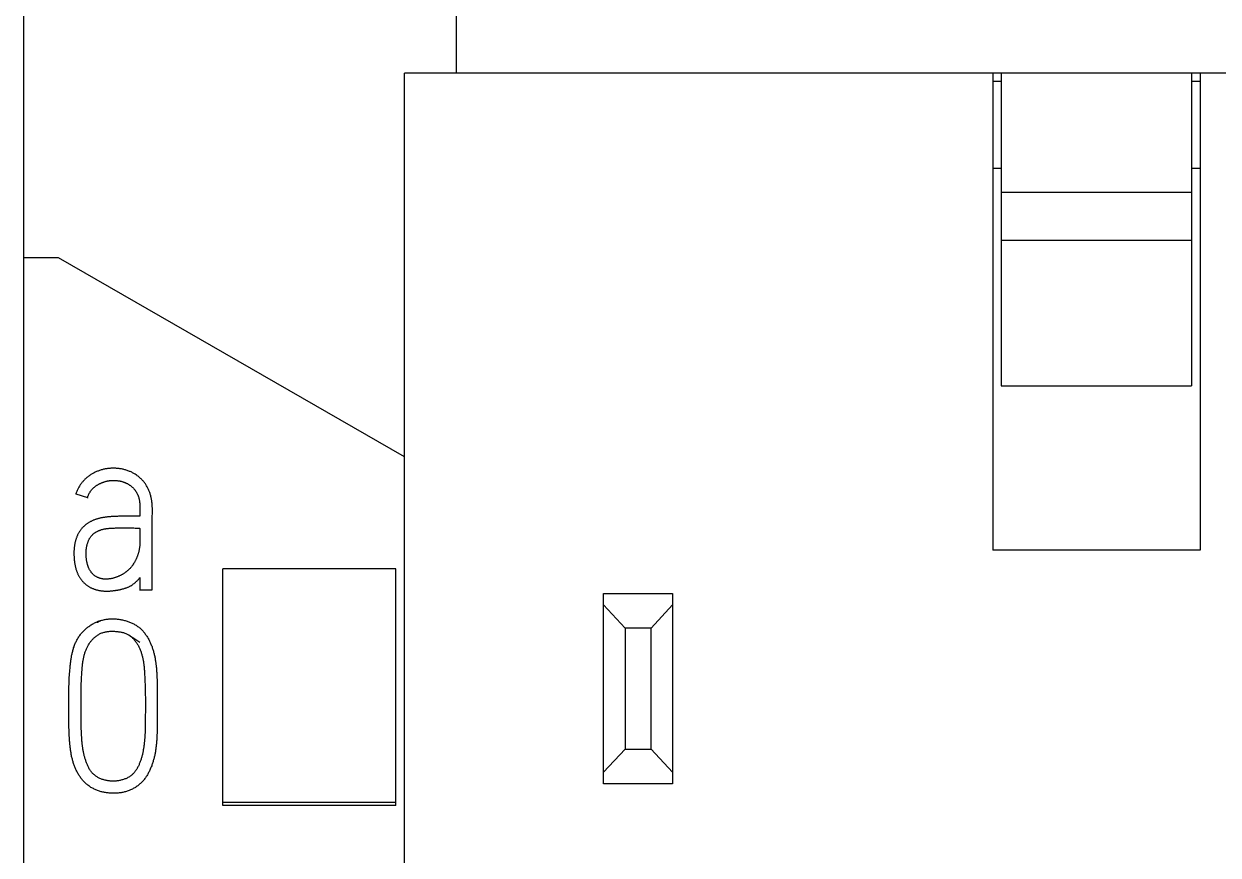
# Model space of a CAD drawing. Extents: x 0 to 594, y 0 to 420.
# Drawn here: x 149.57 to 163.38, y 344.39 to 354 of the extents above; entities that cross this region are included whole.
import ezdxf

# ---------------------------------------------------------------- set-up
doc = ezdxf.new("R2010")
doc.units = 0
doc.header["$LTSCALE"] = 32.67
doc.layers.add('20000_FRONT_O', color=7, linetype='CONTINUOUS')
doc.layers.add('20500_FRONT_O_LABELING', color=7, linetype='CONTINUOUS')

msp = doc.modelspace()

# ---------------------------------------------------------------- linework, layer by layer
at = {"layer": '20000_FRONT_O', "color": 7, "linetype": 'CONTINUOUS'}
for p, q in [((149.57, 216.617), (149.57, 363.617)), ((154.57, 353.434), (154.57, 363.617)), ((153.97, 231.617), (153.97, 353.434)), ((169.97, 353.434), (153.97, 353.434)), ((160.77, 353.434), (160.77, 347.917)), ((160.87, 353.337), (160.77, 353.337)), ((160.87, 353.434), (160.87, 349.817)), ((163.07, 353.434), (163.07, 349.817)), ((163.17, 353.337), (163.07, 353.337)), ((163.17, 353.434), (163.17, 347.917)), ((160.87, 352.331), (160.77, 352.331)), ((163.17, 352.331), (163.07, 352.331)), ((160.87, 352.058), (163.07, 352.058)), ((160.87, 351.502), (163.07, 351.502)), ((149.97, 351.297), (149.57, 351.297)), ((153.97, 348.997), (149.97, 351.297)), ((160.87, 349.817), (163.07, 349.817)), ((163.17, 347.917), (160.77, 347.917)), ((151.87, 344.965), (151.87, 347.703)), ((153.87, 347.703), (151.87, 347.703)), ((153.87, 344.965), (153.87, 347.703)), ((156.27, 345.217), (156.27, 347.417)), ((156.27, 347.417), (157.07, 347.417)), ((157.07, 347.417), (157.07, 345.217)), ((156.52, 347.017), (156.27, 347.284)), ((157.07, 347.284), (156.82, 347.017)), ((156.52, 347.017), (156.52, 345.617)), ((156.82, 347.017), (156.52, 347.017)), ((156.82, 345.617), (156.82, 347.017)), ((156.27, 345.35), (156.52, 345.617)), ((156.52, 345.617), (156.82, 345.617)), ((156.82, 345.617), (157.07, 345.35)), ((157.07, 345.217), (156.27, 345.217)), ((153.87, 344.999), (151.87, 344.999)), ((153.87, 344.965), (151.87, 344.965))]:
    msp.add_line(p, q, dxfattribs=at)
at = {"layer": '20500_FRONT_O_LABELING', "color": 7, "linetype": 'CONTINUOUS'}
for p, q in [((150.171, 348.571), (150.171, 348.564)), ((150.171, 348.571), (150.304, 348.526)), ((150.304, 348.526), (150.304, 348.52)), ((150.911, 348.411), (150.911, 348.399)), ((150.911, 348.399), (150.911, 348.382)), ((150.911, 348.382), (150.911, 348.329)), ((151.055, 348.34), (151.055, 348.359)), ((150.621, 348.308), (150.607, 348.308)), ((150.635, 348.309), (150.621, 348.308)), ((150.65, 348.309), (150.635, 348.309)), ((150.664, 348.31), (150.65, 348.309)), ((150.678, 348.31), (150.664, 348.31)), ((150.699, 348.311), (150.678, 348.31)), ((150.749, 348.311), (150.699, 348.311)), ((150.791, 348.312), (150.749, 348.311)), ((150.819, 348.312), (150.791, 348.312)), ((150.841, 348.312), (150.819, 348.312)), ((150.862, 348.312), (150.841, 348.312)), ((150.883, 348.312), (150.862, 348.312)), ((150.897, 348.312), (150.883, 348.312)), ((150.911, 348.311), (150.897, 348.312)), ((151.052, 348.245), (151.053, 348.264)), ((151.052, 348.226), (151.052, 348.245)), ((151.052, 348.207), (151.052, 348.226)), ((151.052, 348.179), (151.052, 348.207)), ((151.053, 348.264), (151.053, 348.283)), ((150.604, 348.174), (150.616, 348.174)), ((150.616, 348.174), (150.629, 348.175)), ((150.66, 348.175), (150.717, 348.176)), ((150.717, 348.176), (150.736, 348.176)), ((150.736, 348.176), (150.754, 348.176)), ((150.754, 348.176), (150.767, 348.176)), ((150.767, 348.176), (150.779, 348.176)), ((150.779, 348.176), (150.792, 348.176)), ((150.792, 348.176), (150.805, 348.176)), ((150.805, 348.176), (150.817, 348.176)), ((150.817, 348.176), (150.83, 348.175)), ((150.83, 348.175), (150.842, 348.175)), ((150.842, 348.175), (150.855, 348.174)), ((150.855, 348.174), (150.867, 348.173)), ((150.867, 348.173), (150.88, 348.173)), ((150.88, 348.173), (150.892, 348.172)), ((150.911, 348.17), (150.911, 348.033)), ((151.052, 348.15), (151.052, 348.179)), ((151.053, 348.037), (151.052, 348.15)), ((151.053, 347.942), (151.053, 348.037)), ((150.148, 347.883), (150.148, 347.875)), ((151.053, 347.534), (151.053, 347.819)), ((150.911, 347.602), (150.911, 347.452)), ((150.911, 347.459), (151.053, 347.459)), ((150.799, 346.926), (150.814, 346.916)), ((150.853, 346.891), (150.911, 346.853)), ((150.093, 346.408), (150.094, 346.429)), ((150.094, 346.429), (150.095, 346.449)), ((150.095, 346.449), (150.096, 346.47)), ((150.096, 346.47), (150.098, 346.491)), ((150.098, 346.491), (150.099, 346.512)), ((150.099, 346.512), (150.101, 346.532)), ((150.234, 346.399), (150.235, 346.417)), ((150.235, 346.417), (150.236, 346.436)), ((150.236, 346.455), (150.238, 346.474)), ((150.236, 346.436), (150.236, 346.455)), ((150.238, 346.474), (150.239, 346.492)), ((150.239, 346.492), (150.24, 346.511)), ((150.24, 346.511), (150.242, 346.53)), ((150.963, 346.518), (150.965, 346.499)), ((150.965, 346.499), (150.965, 346.48)), ((150.965, 346.48), (150.967, 346.451)), ((150.967, 346.451), (150.968, 346.423)), ((150.968, 346.423), (150.969, 346.395)), ((151.105, 346.505), (151.106, 346.484)), ((151.106, 346.484), (151.107, 346.464)), ((151.107, 346.464), (151.108, 346.443)), ((151.108, 346.443), (151.109, 346.422)), ((151.109, 346.422), (151.109, 346.402)), ((150.089, 346.262), (150.09, 346.293)), ((150.09, 346.324), (150.091, 346.345)), ((150.09, 346.293), (150.09, 346.324)), ((150.091, 346.345), (150.092, 346.366)), ((150.092, 346.387), (150.093, 346.408)), ((150.092, 346.366), (150.092, 346.387)), ((150.231, 346.277), (150.232, 346.305)), ((150.231, 346.249), (150.231, 346.277)), ((150.232, 346.333), (150.233, 346.361)), ((150.232, 346.305), (150.232, 346.333)), ((150.233, 346.38), (150.234, 346.399)), ((150.233, 346.361), (150.233, 346.38)), ((150.969, 346.395), (150.97, 346.366)), ((150.971, 346.328), (150.972, 346.3)), ((150.972, 346.3), (150.973, 346.271)), ((151.109, 346.402), (151.11, 346.381)), ((151.11, 346.381), (151.11, 346.36)), ((151.11, 346.36), (151.111, 346.329)), ((151.111, 346.329), (151.112, 346.298)), ((151.112, 346.298), (151.112, 346.267)), ((150.088, 346.168), (150.089, 346.199)), ((150.088, 346.136), (150.088, 346.168)), ((150.088, 346.095), (150.088, 346.136)), ((150.089, 346.23), (150.089, 346.262)), ((150.089, 346.199), (150.089, 346.23)), ((150.23, 346.1), (150.231, 346.212)), ((150.231, 346.212), (150.231, 346.249)), ((150.973, 346.271), (150.973, 346.243)), ((150.973, 346.243), (150.974, 346.215)), ((150.974, 346.215), (150.974, 346.186)), ((150.974, 346.186), (150.974, 346.158)), ((150.974, 346.158), (150.974, 346.129)), ((151.112, 346.267), (151.112, 346.236)), ((151.112, 346.236), (151.112, 346.195)), ((151.112, 346.195), (151.112, 346.102)), ((150.089, 346.053), (150.088, 346.095)), ((150.089, 346.011), (150.089, 346.053)), ((150.089, 345.969), (150.089, 346.011)), ((150.23, 346.053), (150.23, 346.1)), ((150.23, 346.015), (150.23, 346.053)), ((150.23, 345.987), (150.23, 346.015)), ((150.973, 346.006), (150.972, 345.921)), ((150.974, 346.053), (150.973, 346.006)), ((150.974, 346.129), (150.974, 346.091)), ((150.974, 346.091), (150.974, 346.053)), ((151.112, 346.102), (151.112, 346.04)), ((151.112, 346.04), (151.112, 345.998)), ((151.112, 345.998), (151.112, 345.967)), ((150.09, 345.928), (150.089, 345.969)), ((150.09, 345.896), (150.09, 345.928)), ((150.091, 345.865), (150.09, 345.896)), ((150.092, 345.844), (150.091, 345.865)), ((150.23, 345.959), (150.23, 345.987)), ((150.231, 345.931), (150.23, 345.959)), ((150.231, 345.903), (150.231, 345.931)), ((150.232, 345.885), (150.231, 345.903)), ((150.232, 345.866), (150.232, 345.885)), ((150.233, 345.847), (150.232, 345.866)), ((150.972, 345.892), (150.971, 345.864)), ((150.971, 345.864), (150.971, 345.845)), ((150.972, 345.921), (150.972, 345.892)), ((151.111, 345.874), (151.11, 345.843)), ((151.112, 345.936), (151.111, 345.905)), ((151.111, 345.905), (151.111, 345.874)), ((151.112, 345.967), (151.112, 345.936)), ((150.092, 345.823), (150.092, 345.844)), ((150.094, 345.771), (150.093, 345.792)), ((150.096, 345.75), (150.094, 345.771)), ((150.234, 345.829), (150.233, 345.847)), ((150.235, 345.81), (150.234, 345.829)), ((150.235, 345.792), (150.235, 345.81)), ((150.237, 345.773), (150.235, 345.792)), ((150.238, 345.754), (150.237, 345.773)), ((150.239, 345.736), (150.238, 345.754)), ((150.971, 345.845), (150.97, 345.826)), ((150.97, 345.826), (150.97, 345.807)), ((151.109, 345.802), (151.108, 345.781)), ((151.11, 345.843), (151.109, 345.823)), ((151.109, 345.823), (151.109, 345.802))]:
    msp.add_line(p, q, dxfattribs=at)
for points in [[(150.393, 348.818), (150.384, 348.814), (150.376, 348.81), (150.368, 348.805), (150.359, 348.801), (150.351, 348.796), (150.343, 348.791), (150.335, 348.785), (150.327, 348.78), (150.32, 348.774), (150.312, 348.769), (150.305, 348.763), (150.297, 348.757), (150.29, 348.75), (150.283, 348.744), (150.276, 348.738), (150.269, 348.731), (150.263, 348.724), (150.256, 348.717), (150.25, 348.71), (150.244, 348.703), (150.238, 348.696), (150.232, 348.688), (150.227, 348.68), (150.221, 348.673), (150.216, 348.665), (150.211, 348.657), (150.206, 348.648), (150.201, 348.64), (150.197, 348.632), (150.193, 348.623), (150.188, 348.615), (150.185, 348.606), (150.181, 348.597), (150.177, 348.588), (150.174, 348.58), (150.171, 348.571)], [(151.055, 348.359), (151.055, 348.368), (151.055, 348.378), (151.055, 348.387), (151.055, 348.397), (151.055, 348.406), (151.054, 348.415), (151.054, 348.425), (151.053, 348.434), (151.053, 348.444), (151.052, 348.453), (151.051, 348.463), (151.05, 348.472), (151.049, 348.482), (151.048, 348.491), (151.046, 348.5), (151.045, 348.51), (151.043, 348.519), (151.041, 348.528), (151.039, 348.538), (151.036, 348.547), (151.034, 348.556), (151.031, 348.565), (151.028, 348.574), (151.025, 348.583), (151.022, 348.592), (151.019, 348.601), (151.015, 348.609), (151.011, 348.618), (151.007, 348.627), (151.003, 348.635), (150.999, 348.644), (150.994, 348.652), (150.989, 348.66), (150.985, 348.668), (150.979, 348.676), (150.974, 348.684), (150.969, 348.692), (150.963, 348.699), (150.957, 348.707), (150.951, 348.714), (150.945, 348.721), (150.938, 348.728), (150.932, 348.735), (150.925, 348.742), (150.918, 348.748), (150.911, 348.755), (150.904, 348.761), (150.897, 348.767), (150.889, 348.773), (150.881, 348.779), (150.874, 348.784), (150.866, 348.789), (150.858, 348.795), (150.85, 348.8), (150.842, 348.804), (150.833, 348.809), (150.825, 348.813), (150.817, 348.818), (150.808, 348.822), (150.799, 348.826), (150.79, 348.829), (150.782, 348.833), (150.773, 348.836), (150.764, 348.84), (150.754, 348.843), (150.745, 348.845), (150.736, 348.848), (150.727, 348.85), (150.718, 348.853), (150.709, 348.855), (150.699, 348.857), (150.69, 348.858), (150.68, 348.86), (150.671, 348.861), (150.662, 348.862), (150.652, 348.863), (150.642, 348.864), (150.633, 348.865), (150.623, 348.865), (150.614, 348.866), (150.604, 348.866), (150.595, 348.866), (150.585, 348.865), (150.576, 348.865), (150.566, 348.864), (150.557, 348.864), (150.548, 348.863), (150.538, 348.862), (150.529, 348.86), (150.519, 348.859), (150.51, 348.857), (150.501, 348.855), (150.491, 348.853), (150.482, 348.851), (150.473, 348.848), (150.463, 348.846), (150.454, 348.843), (150.445, 348.84), (150.436, 348.837), (150.428, 348.833), (150.419, 348.83), (150.41, 348.826), (150.401, 348.822), (150.393, 348.818)], [(150.304, 348.526), (150.306, 348.532), (150.308, 348.537), (150.31, 348.543), (150.312, 348.548), (150.315, 348.554), (150.317, 348.559), (150.32, 348.564), (150.322, 348.569), (150.325, 348.575), (150.328, 348.58), (150.331, 348.585), (150.334, 348.59), (150.337, 348.595), (150.341, 348.599), (150.344, 348.604), (150.348, 348.609), (150.351, 348.614), (150.355, 348.618), (150.359, 348.622), (150.363, 348.627), (150.367, 348.631), (150.371, 348.635), (150.376, 348.639), (150.38, 348.643), (150.385, 348.647), (150.389, 348.65), (150.394, 348.654), (150.398, 348.658), (150.403, 348.661), (150.408, 348.664), (150.413, 348.668), (150.418, 348.671), (150.423, 348.674), (150.428, 348.677), (150.433, 348.68), (150.438, 348.683), (150.443, 348.685), (150.449, 348.688), (150.454, 348.69), (150.459, 348.693), (150.465, 348.695), (150.47, 348.698), (150.476, 348.7), (150.481, 348.702), (150.487, 348.704), (150.492, 348.706), (150.498, 348.708), (150.503, 348.709), (150.509, 348.711), (150.515, 348.712), (150.52, 348.714), (150.526, 348.715), (150.532, 348.717), (150.538, 348.718), (150.543, 348.719), (150.549, 348.72), (150.555, 348.721), (150.561, 348.722), (150.567, 348.722), (150.573, 348.723), (150.578, 348.723), (150.584, 348.724), (150.59, 348.724), (150.596, 348.724), (150.602, 348.724), (150.608, 348.725), (150.614, 348.724), (150.619, 348.724), (150.625, 348.724), (150.631, 348.724), (150.637, 348.723), (150.643, 348.723), (150.649, 348.722), (150.655, 348.721), (150.661, 348.721), (150.666, 348.72), (150.672, 348.719), (150.678, 348.718), (150.684, 348.716), (150.689, 348.715), (150.695, 348.714), (150.701, 348.712), (150.706, 348.711), (150.712, 348.709), (150.718, 348.707), (150.723, 348.705), (150.729, 348.703), (150.734, 348.701), (150.74, 348.699), (150.745, 348.697), (150.75, 348.694), (150.756, 348.692), (150.761, 348.689), (150.766, 348.687), (150.771, 348.684), (150.777, 348.681), (150.782, 348.678), (150.787, 348.675), (150.791, 348.671), (150.796, 348.668), (150.801, 348.664), (150.806, 348.661), (150.81, 348.657), (150.815, 348.653), (150.819, 348.65), (150.823, 348.646), (150.828, 348.641), (150.832, 348.637), (150.836, 348.633), (150.84, 348.629), (150.844, 348.624), (150.848, 348.62), (150.851, 348.615), (150.855, 348.611), (150.858, 348.606), (150.862, 348.601), (150.865, 348.596), (150.868, 348.591), (150.871, 348.586), (150.874, 348.581), (150.877, 348.576), (150.879, 348.571), (150.882, 348.565), (150.884, 348.56), (150.887, 348.555), (150.889, 348.549), (150.891, 348.544), (150.893, 348.538), (150.895, 348.533), (150.897, 348.527), (150.898, 348.521), (150.9, 348.516), (150.901, 348.51), (150.903, 348.504), (150.904, 348.499), (150.905, 348.493), (150.906, 348.487), (150.907, 348.481), (150.908, 348.475), (150.908, 348.47), (150.909, 348.464), (150.91, 348.458), (150.91, 348.452), (150.91, 348.446), (150.911, 348.44), (150.911, 348.434), (150.911, 348.429), (150.911, 348.423), (150.911, 348.417), (150.911, 348.411)], [(150.607, 348.308), (150.6, 348.307), (150.593, 348.307), (150.586, 348.306), (150.579, 348.306), (150.572, 348.305), (150.565, 348.305), (150.558, 348.304), (150.551, 348.303), (150.544, 348.303), (150.537, 348.302), (150.53, 348.301), (150.523, 348.3), (150.515, 348.299), (150.508, 348.298), (150.501, 348.297), (150.494, 348.296), (150.488, 348.295), (150.481, 348.294), (150.474, 348.293), (150.467, 348.291), (150.46, 348.29), (150.453, 348.288), (150.446, 348.287), (150.439, 348.285), (150.432, 348.283), (150.425, 348.281), (150.419, 348.279), (150.412, 348.277), (150.405, 348.275), (150.398, 348.273), (150.392, 348.271), (150.385, 348.268), (150.378, 348.266), (150.372, 348.263), (150.365, 348.26), (150.359, 348.257), (150.353, 348.254), (150.347, 348.251), (150.34, 348.248), (150.334, 348.245), (150.328, 348.241), (150.322, 348.238), (150.316, 348.234), (150.31, 348.23), (150.304, 348.226), (150.299, 348.222), (150.293, 348.218), (150.287, 348.214), (150.282, 348.209), (150.276, 348.205), (150.271, 348.2), (150.266, 348.196), (150.261, 348.191), (150.256, 348.186), (150.251, 348.181), (150.246, 348.176), (150.241, 348.171), (150.236, 348.165), (150.232, 348.16), (150.228, 348.154), (150.224, 348.149), (150.219, 348.143), (150.216, 348.137), (150.212, 348.132), (150.208, 348.126), (150.204, 348.12), (150.201, 348.113), (150.198, 348.107), (150.194, 348.101), (150.191, 348.095), (150.188, 348.088), (150.185, 348.082), (150.183, 348.075), (150.18, 348.069), (150.178, 348.062), (150.175, 348.056), (150.173, 348.049), (150.171, 348.042), (150.169, 348.036), (150.167, 348.029), (150.165, 348.022), (150.163, 348.015), (150.162, 348.009), (150.16, 348.002), (150.159, 347.995), (150.157, 347.988), (150.156, 347.981), (150.155, 347.974), (150.154, 347.967), (150.153, 347.96), (150.152, 347.953), (150.151, 347.946), (150.15, 347.939), (150.15, 347.932), (150.149, 347.925), (150.149, 347.918), (150.148, 347.911), (150.148, 347.904), (150.148, 347.897), (150.148, 347.89), (150.148, 347.883)], [(150.911, 348.329), (150.911, 348.317), (150.911, 348.311)], [(151.053, 348.283), (151.054, 348.311), (151.055, 348.34)], [(150.316, 348.025), (150.318, 348.03), (150.321, 348.036), (150.324, 348.042), (150.326, 348.047), (150.33, 348.053), (150.333, 348.058), (150.336, 348.063), (150.34, 348.069), (150.343, 348.074), (150.347, 348.079), (150.351, 348.083), (150.355, 348.088), (150.359, 348.093), (150.364, 348.097), (150.368, 348.102), (150.373, 348.106), (150.378, 348.11), (150.383, 348.114), (150.388, 348.117), (150.393, 348.121), (150.398, 348.124), (150.404, 348.128), (150.409, 348.131), (150.415, 348.134), (150.42, 348.137), (150.426, 348.139), (150.432, 348.142), (150.438, 348.144), (150.443, 348.147), (150.449, 348.149), (150.455, 348.151), (150.461, 348.153), (150.467, 348.155), (150.473, 348.157), (150.479, 348.158), (150.485, 348.16), (150.491, 348.161), (150.498, 348.163), (150.504, 348.164), (150.51, 348.165), (150.516, 348.166), (150.522, 348.167), (150.528, 348.168), (150.535, 348.169), (150.541, 348.17), (150.547, 348.17), (150.554, 348.171), (150.56, 348.171), (150.566, 348.172), (150.572, 348.172), (150.579, 348.173), (150.585, 348.173), (150.591, 348.173), (150.597, 348.174), (150.604, 348.174)], [(150.629, 348.175), (150.654, 348.175), (150.66, 348.175)], [(150.892, 348.172), (150.905, 348.171), (150.911, 348.17)], [(150.911, 348.033), (150.911, 348.026), (150.912, 348.02), (150.911, 348.014), (150.911, 348.008), (150.911, 348.001), (150.911, 347.995), (150.911, 347.989), (150.91, 347.983), (150.91, 347.977), (150.909, 347.971), (150.909, 347.964), (150.908, 347.958), (150.907, 347.952), (150.906, 347.946), (150.905, 347.94), (150.904, 347.934), (150.903, 347.928), (150.902, 347.922), (150.901, 347.916), (150.899, 347.91), (150.898, 347.904), (150.897, 347.898), (150.895, 347.892), (150.893, 347.886), (150.892, 347.88), (150.89, 347.874), (150.888, 347.868), (150.886, 347.862), (150.884, 347.856), (150.882, 347.85), (150.88, 347.844), (150.877, 347.838), (150.875, 347.833), (150.873, 347.827), (150.87, 347.821), (150.868, 347.816), (150.865, 347.81), (150.862, 347.805), (150.86, 347.799), (150.857, 347.794), (150.854, 347.788), (150.851, 347.783), (150.848, 347.777), (150.845, 347.772), (150.842, 347.767), (150.838, 347.762), (150.835, 347.757), (150.831, 347.751), (150.828, 347.746), (150.824, 347.741), (150.821, 347.736), (150.817, 347.731), (150.813, 347.726), (150.809, 347.722), (150.805, 347.717), (150.801, 347.712), (150.797, 347.707), (150.792, 347.703), (150.788, 347.698), (150.784, 347.694), (150.779, 347.69), (150.775, 347.685), (150.77, 347.681), (150.765, 347.677), (150.761, 347.673), (150.756, 347.669), (150.751, 347.666), (150.746, 347.662), (150.741, 347.658), (150.736, 347.655), (150.731, 347.651), (150.726, 347.648), (150.721, 347.644), (150.715, 347.641), (150.71, 347.638), (150.704, 347.635), (150.699, 347.632), (150.693, 347.629), (150.688, 347.626), (150.682, 347.623), (150.676, 347.621), (150.671, 347.618), (150.665, 347.616), (150.659, 347.613), (150.653, 347.611), (150.648, 347.609), (150.642, 347.606), (150.636, 347.604), (150.63, 347.602), (150.624, 347.6), (150.618, 347.599), (150.612, 347.597), (150.606, 347.595), (150.6, 347.594), (150.594, 347.592), (150.588, 347.591), (150.582, 347.59), (150.576, 347.588), (150.569, 347.587), (150.563, 347.586), (150.557, 347.585), (150.551, 347.585), (150.544, 347.584), (150.538, 347.584), (150.532, 347.583), (150.526, 347.583), (150.519, 347.583), (150.513, 347.583), (150.507, 347.583), (150.501, 347.583), (150.494, 347.584), (150.488, 347.584), (150.482, 347.585), (150.476, 347.586), (150.469, 347.587), (150.463, 347.589), (150.457, 347.59), (150.451, 347.592), (150.445, 347.594), (150.439, 347.596), (150.434, 347.598), (150.428, 347.6), (150.422, 347.603), (150.416, 347.606), (150.411, 347.609), (150.405, 347.612), (150.4, 347.615), (150.395, 347.618), (150.39, 347.622), (150.385, 347.626), (150.38, 347.63), (150.375, 347.634), (150.37, 347.638), (150.366, 347.642), (150.362, 347.647), (150.357, 347.651), (150.353, 347.656), (150.349, 347.661), (150.346, 347.666), (150.342, 347.671), (150.338, 347.676), (150.335, 347.682), (150.332, 347.687), (150.329, 347.692), (150.326, 347.698), (150.323, 347.703), (150.32, 347.709), (150.318, 347.715), (150.316, 347.721), (150.313, 347.726), (150.311, 347.732), (150.309, 347.738), (150.307, 347.744), (150.306, 347.75), (150.304, 347.756), (150.302, 347.762), (150.301, 347.768), (150.3, 347.774), (150.298, 347.78), (150.297, 347.786), (150.296, 347.792), (150.295, 347.799), (150.294, 347.805), (150.293, 347.811), (150.293, 347.817), (150.292, 347.823), (150.291, 347.829), (150.291, 347.836), (150.29, 347.842), (150.29, 347.848), (150.289, 347.854), (150.289, 347.86), (150.289, 347.866), (150.289, 347.873), (150.289, 347.879), (150.289, 347.885), (150.289, 347.891), (150.289, 347.897), (150.289, 347.903), (150.289, 347.91), (150.29, 347.916), (150.29, 347.922), (150.291, 347.928), (150.292, 347.934), (150.293, 347.94), (150.294, 347.946), (150.295, 347.953), (150.296, 347.959), (150.297, 347.965), (150.298, 347.971), (150.3, 347.977), (150.301, 347.983), (150.303, 347.989), (150.305, 347.995), (150.307, 348.001), (150.309, 348.007), (150.311, 348.013), (150.313, 348.019), (150.316, 348.025)], [(151.053, 347.819), (151.053, 347.885), (151.053, 347.894), (151.053, 347.904), (151.053, 347.942)], [(150.148, 347.876), (150.148, 347.869), (150.148, 347.863), (150.148, 347.856), (150.149, 347.849), (150.149, 347.842), (150.149, 347.835), (150.15, 347.828), (150.15, 347.821), (150.151, 347.814), (150.151, 347.807), (150.152, 347.8), (150.153, 347.793), (150.154, 347.786), (150.155, 347.779), (150.156, 347.772), (150.157, 347.765), (150.158, 347.758), (150.159, 347.752), (150.161, 347.745), (150.162, 347.738), (150.163, 347.731), (150.165, 347.724), (150.167, 347.717), (150.169, 347.71), (150.17, 347.704), (150.172, 347.697), (150.174, 347.69), (150.177, 347.684), (150.179, 347.677), (150.181, 347.67), (150.184, 347.664), (150.187, 347.657), (150.189, 347.651), (150.192, 347.645), (150.195, 347.638), (150.198, 347.632), (150.202, 347.626), (150.205, 347.619), (150.208, 347.613), (150.212, 347.607), (150.216, 347.601), (150.219, 347.595), (150.223, 347.59), (150.227, 347.584), (150.232, 347.578), (150.236, 347.573), (150.24, 347.567), (150.245, 347.562), (150.249, 347.557), (150.254, 347.551), (150.259, 347.546), (150.264, 347.541), (150.269, 347.536), (150.274, 347.532)], [(150.274, 347.532), (150.279, 347.527), (150.284, 347.522), (150.29, 347.518), (150.296, 347.514), (150.301, 347.51), (150.307, 347.506), (150.313, 347.502), (150.319, 347.498), (150.325, 347.494), (150.331, 347.491), (150.337, 347.488), (150.344, 347.484), (150.35, 347.481), (150.356, 347.478), (150.363, 347.476), (150.369, 347.473), (150.376, 347.47), (150.383, 347.468), (150.389, 347.466), (150.396, 347.463), (150.403, 347.461), (150.41, 347.459), (150.417, 347.458), (150.423, 347.456), (150.43, 347.454), (150.437, 347.453), (150.444, 347.451), (150.451, 347.45), (150.458, 347.449), (150.465, 347.448), (150.472, 347.447), (150.479, 347.446), (150.486, 347.446), (150.493, 347.445), (150.5, 347.445), (150.507, 347.444), (150.514, 347.444), (150.521, 347.444), (150.528, 347.444), (150.535, 347.444), (150.543, 347.444), (150.55, 347.445), (150.557, 347.445), (150.564, 347.445), (150.571, 347.446), (150.578, 347.446), (150.585, 347.447), (150.592, 347.448), (150.599, 347.449), (150.606, 347.45), (150.613, 347.45), (150.62, 347.451), (150.627, 347.452), (150.634, 347.454), (150.641, 347.455), (150.648, 347.456), (150.654, 347.457), (150.661, 347.458), (150.668, 347.46), (150.675, 347.461), (150.682, 347.462), (150.689, 347.464), (150.696, 347.465), (150.703, 347.467), (150.71, 347.469), (150.716, 347.471), (150.723, 347.472), (150.73, 347.474), (150.737, 347.477), (150.744, 347.479), (150.75, 347.481), (150.757, 347.483), (150.764, 347.486), (150.77, 347.489), (150.776, 347.491), (150.783, 347.494), (150.789, 347.497), (150.795, 347.5), (150.802, 347.504), (150.808, 347.507), (150.814, 347.511), (150.82, 347.515), (150.826, 347.519), (150.831, 347.523), (150.837, 347.527), (150.843, 347.531), (150.848, 347.536), (150.854, 347.54), (150.859, 347.545), (150.864, 347.55), (150.869, 347.554), (150.874, 347.559), (150.879, 347.564), (150.884, 347.57), (150.889, 347.575), (150.893, 347.58), (150.898, 347.586), (150.903, 347.591), (150.907, 347.596), (150.911, 347.602)], [(151.053, 347.459), (151.053, 347.468), (151.053, 347.478), (151.053, 347.487), (151.053, 347.496), (151.053, 347.506), (151.053, 347.515), (151.053, 347.525), (151.053, 347.534)], [(150.42, 347.091), (150.43, 347.095), (150.44, 347.098), (150.45, 347.102), (150.46, 347.105), (150.47, 347.108), (150.48, 347.11), (150.491, 347.113), (150.501, 347.115), (150.511, 347.117), (150.522, 347.118), (150.532, 347.12), (150.543, 347.121), (150.553, 347.122), (150.564, 347.123), (150.574, 347.123), (150.585, 347.124), (150.595, 347.124), (150.606, 347.124), (150.617, 347.123), (150.627, 347.123), (150.638, 347.122), (150.648, 347.121), (150.659, 347.12), (150.669, 347.119), (150.68, 347.117), (150.69, 347.115), (150.7, 347.113), (150.711, 347.111), (150.721, 347.109), (150.731, 347.106), (150.741, 347.103), (150.752, 347.1), (150.762, 347.097), (150.772, 347.094), (150.782, 347.09), (150.792, 347.087), (150.801, 347.083), (150.811, 347.079), (150.821, 347.074), (150.83, 347.07), (150.84, 347.065), (150.849, 347.06), (150.858, 347.055), (150.867, 347.049), (150.876, 347.043), (150.885, 347.037), (150.893, 347.031), (150.901, 347.024), (150.91, 347.018), (150.917, 347.011), (150.925, 347.004), (150.933, 346.996), (150.94, 346.989), (150.947, 346.981), (150.954, 346.973), (150.96, 346.965), (150.967, 346.957), (150.973, 346.948), (150.98, 346.94), (150.985, 346.931), (150.991, 346.922), (150.997, 346.913), (151.002, 346.904), (151.008, 346.895), (151.013, 346.886), (151.017, 346.877), (151.022, 346.867), (151.027, 346.858), (151.031, 346.849), (151.035, 346.839), (151.039, 346.829), (151.043, 346.82), (151.047, 346.81), (151.051, 346.8), (151.054, 346.79), (151.057, 346.78), (151.061, 346.77), (151.064, 346.76), (151.067, 346.75), (151.069, 346.74), (151.072, 346.73), (151.075, 346.72), (151.077, 346.71), (151.079, 346.699), (151.082, 346.689), (151.084, 346.679), (151.086, 346.669), (151.087, 346.659), (151.089, 346.649), (151.091, 346.638), (151.092, 346.628), (151.094, 346.618), (151.095, 346.608), (151.096, 346.597), (151.098, 346.587), (151.099, 346.577), (151.1, 346.567), (151.101, 346.556), (151.102, 346.546), (151.102, 346.536), (151.103, 346.525), (151.104, 346.515), (151.105, 346.505)], [(150.101, 346.532), (150.103, 346.553), (150.104, 346.563), (150.105, 346.574), (150.106, 346.584), (150.107, 346.595), (150.108, 346.605), (150.11, 346.615), (150.111, 346.626), (150.112, 346.636), (150.114, 346.646), (150.115, 346.656), (150.117, 346.667), (150.119, 346.677), (150.12, 346.687), (150.122, 346.698), (150.124, 346.708), (150.127, 346.718), (150.129, 346.728), (150.131, 346.738), (150.134, 346.749), (150.136, 346.759), (150.139, 346.769), (150.142, 346.779), (150.145, 346.789), (150.149, 346.799), (150.152, 346.809), (150.156, 346.82), (150.16, 346.83), (150.164, 346.839), (150.168, 346.849), (150.173, 346.859), (150.178, 346.868), (150.182, 346.878), (150.188, 346.887), (150.193, 346.896), (150.198, 346.905), (150.204, 346.914), (150.21, 346.923), (150.216, 346.932), (150.223, 346.941), (150.229, 346.949), (150.236, 346.957), (150.243, 346.965), (150.25, 346.973), (150.258, 346.981), (150.265, 346.989), (150.273, 346.996), (150.281, 347.004), (150.289, 347.011), (150.297, 347.018), (150.305, 347.024), (150.313, 347.031), (150.322, 347.037), (150.331, 347.043), (150.34, 347.049), (150.349, 347.055), (150.358, 347.061), (150.367, 347.066), (150.377, 347.071), (150.387, 347.076), (150.396, 347.081), (150.406, 347.085), (150.416, 347.089), (150.426, 347.093), (150.436, 347.097), (150.44, 347.099), (150.445, 347.1), (150.448, 347.101), (150.451, 347.102), (150.453, 347.102), (150.454, 347.102), (150.454, 347.101), (150.453, 347.1), (150.45, 347.098), (150.446, 347.096), (150.441, 347.093), (150.437, 347.091), (150.433, 347.089), (150.429, 347.087), (150.424, 347.085), (150.419, 347.082), (150.413, 347.08)], [(150.323, 346.833), (150.328, 346.841), (150.333, 346.849), (150.339, 346.856), (150.345, 346.864), (150.351, 346.871), (150.357, 346.878), (150.363, 346.885), (150.369, 346.892), (150.376, 346.899), (150.383, 346.905), (150.39, 346.911), (150.397, 346.917), (150.404, 346.923), (150.412, 346.929), (150.42, 346.934), (150.428, 346.939), (150.436, 346.944), (150.444, 346.949), (150.452, 346.953), (150.461, 346.957), (150.47, 346.96), (150.479, 346.963), (150.488, 346.966), (150.497, 346.969), (150.506, 346.971), (150.515, 346.973), (150.524, 346.975), (150.534, 346.977), (150.543, 346.978), (150.552, 346.979), (150.562, 346.98), (150.571, 346.98), (150.58, 346.98), (150.59, 346.98), (150.599, 346.98), (150.609, 346.98), (150.618, 346.98), (150.628, 346.979), (150.637, 346.978), (150.646, 346.977), (150.656, 346.976), (150.665, 346.975), (150.674, 346.974), (150.684, 346.972), (150.693, 346.97), (150.702, 346.968), (150.711, 346.966), (150.72, 346.964), (150.729, 346.961), (150.738, 346.958), (150.747, 346.954), (150.756, 346.951), (150.764, 346.947)], [(150.242, 346.53), (150.243, 346.548), (150.244, 346.557), (150.245, 346.567), (150.246, 346.576), (150.247, 346.585), (150.248, 346.595), (150.249, 346.604), (150.25, 346.613), (150.252, 346.622), (150.253, 346.632), (150.254, 346.641), (150.256, 346.65), (150.258, 346.659), (150.26, 346.669), (150.261, 346.678), (150.264, 346.687), (150.266, 346.696), (150.268, 346.705), (150.271, 346.714), (150.273, 346.723), (150.276, 346.732), (150.279, 346.741), (150.282, 346.75), (150.285, 346.758), (150.289, 346.767), (150.292, 346.776), (150.296, 346.784), (150.3, 346.792), (150.304, 346.801), (150.309, 346.809), (150.313, 346.817), (150.318, 346.825), (150.323, 346.833)], [(150.764, 346.947), (150.773, 346.942), (150.782, 346.937), (150.79, 346.932), (150.798, 346.926), (150.805, 346.921), (150.813, 346.915), (150.82, 346.908), (150.827, 346.902), (150.833, 346.895), (150.84, 346.888), (150.846, 346.881), (150.852, 346.873), (150.858, 346.866), (150.864, 346.858), (150.869, 346.85), (150.874, 346.842), (150.879, 346.834), (150.884, 346.826), (150.889, 346.818), (150.893, 346.81), (150.898, 346.801), (150.902, 346.793), (150.906, 346.784), (150.91, 346.776), (150.914, 346.767), (150.917, 346.758), (150.92, 346.749), (150.924, 346.74), (150.927, 346.731), (150.93, 346.722), (150.933, 346.713), (150.935, 346.704), (150.938, 346.695), (150.94, 346.686), (150.942, 346.677), (150.944, 346.667), (150.946, 346.658), (150.948, 346.649), (150.95, 346.64), (150.951, 346.63), (150.953, 346.621), (150.954, 346.612), (150.956, 346.602), (150.957, 346.593), (150.958, 346.584), (150.959, 346.574), (150.96, 346.565), (150.961, 346.555), (150.961, 346.546), (150.962, 346.537), (150.963, 346.527), (150.963, 346.518)], [(150.773, 346.942), (150.777, 346.94), (150.782, 346.937), (150.787, 346.934), (150.793, 346.93), (150.799, 346.926)], [(150.814, 346.916), (150.829, 346.907), (150.834, 346.903), (150.853, 346.891)], [(150.97, 346.366), (150.971, 346.338), (150.971, 346.328)], [(150.093, 345.792), (150.093, 345.813), (150.092, 345.823)], [(151.075, 345.514), (151.072, 345.504), (151.069, 345.494), (151.066, 345.484), (151.063, 345.474), (151.06, 345.464), (151.057, 345.454), (151.054, 345.444), (151.05, 345.434), (151.047, 345.424), (151.043, 345.414), (151.039, 345.404), (151.035, 345.395), (151.031, 345.385), (151.026, 345.375), (151.022, 345.366), (151.017, 345.356), (151.012, 345.347), (151.007, 345.338), (151.002, 345.329), (150.997, 345.319), (150.991, 345.31), (150.985, 345.301), (150.98, 345.293), (150.974, 345.284), (150.967, 345.276), (150.961, 345.267), (150.955, 345.259), (150.948, 345.251), (150.941, 345.243), (150.934, 345.236), (150.927, 345.228), (150.919, 345.221), (150.911, 345.214), (150.903, 345.207), (150.895, 345.2), (150.887, 345.194), (150.878, 345.187), (150.869, 345.181), (150.86, 345.175), (150.851, 345.17), (150.842, 345.165), (150.833, 345.16), (150.824, 345.155), (150.814, 345.15), (150.804, 345.146), (150.795, 345.142), (150.785, 345.138), (150.775, 345.134), (150.765, 345.131), (150.755, 345.128), (150.744, 345.125), (150.734, 345.122), (150.724, 345.12), (150.713, 345.117), (150.703, 345.115), (150.693, 345.113), (150.682, 345.112), (150.672, 345.11), (150.661, 345.109), (150.651, 345.108), (150.64, 345.107), (150.63, 345.107), (150.619, 345.107), (150.608, 345.106), (150.598, 345.106), (150.587, 345.107), (150.577, 345.107), (150.566, 345.108), (150.555, 345.109), (150.545, 345.11), (150.534, 345.111), (150.524, 345.112), (150.513, 345.114), (150.503, 345.116), (150.493, 345.118), (150.482, 345.12), (150.472, 345.123), (150.462, 345.125), (150.452, 345.128), (150.442, 345.131), (150.432, 345.135), (150.422, 345.138), (150.412, 345.142), (150.402, 345.146), (150.392, 345.15), (150.382, 345.155), (150.373, 345.16), (150.364, 345.165), (150.354, 345.17), (150.345, 345.175), (150.336, 345.181), (150.328, 345.187), (150.319, 345.193), (150.31, 345.199), (150.302, 345.206), (150.294, 345.212), (150.286, 345.219), (150.278, 345.227), (150.271, 345.234), (150.263, 345.242), (150.256, 345.25), (150.249, 345.257), (150.242, 345.266), (150.236, 345.274), (150.229, 345.282), (150.223, 345.291), (150.217, 345.299), (150.211, 345.308), (150.205, 345.317), (150.2, 345.326), (150.194, 345.335), (150.189, 345.345), (150.184, 345.354), (150.18, 345.363), (150.175, 345.373), (150.17, 345.382), (150.166, 345.392), (150.162, 345.402), (150.158, 345.411), (150.154, 345.421), (150.151, 345.431), (150.147, 345.441), (150.144, 345.451), (150.141, 345.461), (150.138, 345.471), (150.135, 345.481), (150.132, 345.491), (150.13, 345.502), (150.127, 345.512), (150.125, 345.522), (150.122, 345.532), (150.12, 345.543), (150.118, 345.553), (150.116, 345.563), (150.115, 345.574), (150.113, 345.584), (150.111, 345.594), (150.11, 345.605), (150.108, 345.615), (150.107, 345.626), (150.106, 345.636), (150.104, 345.646), (150.103, 345.657), (150.102, 345.667), (150.101, 345.677), (150.1, 345.688), (150.099, 345.698), (150.098, 345.709), (150.098, 345.719), (150.097, 345.729), (150.096, 345.74), (150.096, 345.75)], [(150.674, 345.253), (150.664, 345.252), (150.655, 345.25), (150.646, 345.249), (150.636, 345.248), (150.627, 345.248), (150.617, 345.247), (150.607, 345.247), (150.598, 345.247), (150.588, 345.247), (150.579, 345.248), (150.569, 345.248), (150.56, 345.249), (150.55, 345.25), (150.541, 345.251), (150.531, 345.253), (150.522, 345.255), (150.513, 345.257), (150.504, 345.259), (150.494, 345.261), (150.485, 345.264), (150.476, 345.267), (150.467, 345.27), (150.458, 345.274), (150.449, 345.277), (150.441, 345.281), (150.432, 345.286), (150.424, 345.29), (150.416, 345.295), (150.408, 345.3), (150.4, 345.306), (150.392, 345.311), (150.385, 345.318), (150.377, 345.324), (150.371, 345.33), (150.364, 345.337), (150.358, 345.344), (150.352, 345.352), (150.346, 345.359), (150.34, 345.367), (150.335, 345.375), (150.33, 345.383), (150.325, 345.391), (150.32, 345.399), (150.316, 345.408), (150.312, 345.416), (150.307, 345.425), (150.304, 345.434), (150.3, 345.442), (150.296, 345.451), (150.293, 345.46), (150.29, 345.469), (150.287, 345.478), (150.284, 345.487), (150.281, 345.496), (150.278, 345.505), (150.275, 345.514), (150.273, 345.523), (150.27, 345.532), (150.268, 345.541), (150.266, 345.551), (150.264, 345.56), (150.262, 345.569), (150.26, 345.578), (150.258, 345.587), (150.256, 345.597), (150.255, 345.606), (150.253, 345.615), (150.252, 345.624), (150.25, 345.634), (150.249, 345.643), (150.248, 345.652), (150.246, 345.661), (150.245, 345.671), (150.244, 345.68), (150.243, 345.689), (150.242, 345.699), (150.241, 345.708), (150.241, 345.717), (150.24, 345.726), (150.239, 345.736)], [(150.97, 345.807), (150.969, 345.788), (150.968, 345.779), (150.968, 345.769), (150.967, 345.76), (150.967, 345.75), (150.966, 345.741), (150.965, 345.731), (150.965, 345.722), (150.964, 345.712), (150.963, 345.703), (150.962, 345.694), (150.961, 345.684), (150.96, 345.675), (150.959, 345.665), (150.957, 345.656), (150.956, 345.647), (150.955, 345.637), (150.953, 345.628), (150.952, 345.619), (150.95, 345.609), (150.948, 345.6), (150.947, 345.591), (150.945, 345.581), (150.943, 345.572), (150.941, 345.563), (150.939, 345.554), (150.936, 345.545), (150.934, 345.535), (150.932, 345.526), (150.929, 345.517), (150.926, 345.508), (150.924, 345.499), (150.921, 345.49), (150.918, 345.481), (150.915, 345.472), (150.911, 345.463), (150.908, 345.454), (150.904, 345.445), (150.901, 345.437), (150.897, 345.428), (150.893, 345.419), (150.888, 345.411), (150.884, 345.403), (150.879, 345.394), (150.874, 345.386), (150.869, 345.378), (150.864, 345.37), (150.858, 345.362), (150.852, 345.355), (150.846, 345.347), (150.84, 345.34), (150.833, 345.333), (150.827, 345.327), (150.82, 345.32), (150.812, 345.314), (150.805, 345.308), (150.797, 345.303), (150.789, 345.297), (150.781, 345.292), (150.773, 345.288), (150.764, 345.283), (150.756, 345.279), (150.747, 345.275), (150.738, 345.272), (150.729, 345.268), (150.72, 345.265), (150.711, 345.262), (150.702, 345.26), (150.692, 345.257), (150.683, 345.255), (150.674, 345.253)], [(151.108, 345.781), (151.107, 345.761), (151.107, 345.75), (151.106, 345.74), (151.105, 345.73), (151.105, 345.719), (151.104, 345.709), (151.103, 345.699), (151.102, 345.689), (151.101, 345.678), (151.1, 345.668), (151.099, 345.658), (151.098, 345.647), (151.097, 345.637), (151.096, 345.627), (151.094, 345.617), (151.093, 345.606), (151.091, 345.596), (151.09, 345.586), (151.088, 345.576), (151.086, 345.565), (151.084, 345.555), (151.082, 345.545), (151.08, 345.535), (151.077, 345.525), (151.075, 345.514)]]:
    msp.add_lwpolyline(points, dxfattribs=at)

doc.saveas('drawing.dxf')
